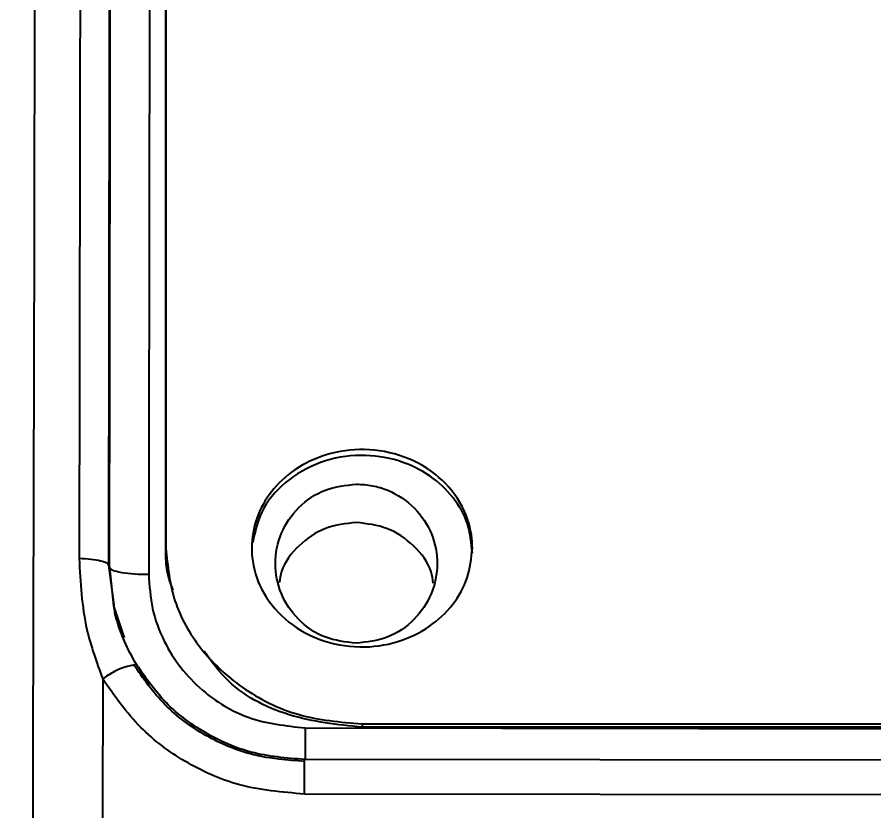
# Model space of a CAD drawing. Header units: millimetres. Extents: x 2126 to 3741, y 477 to 1658.
# Drawn here: x 2346.98 to 2364.46, y 1366.21 to 1382.4 of the extents above; entities that cross this region are included whole.
import ezdxf

# ---------------------------------------------------------------- set-up
doc = ezdxf.new("R2010")
doc.units = ezdxf.units.MM
doc.layers.add('AM_5', color=3, linetype='Continuous', lineweight=25)
doc.styles.add('SLDTEXTSTYLE1', font='txt.shx', dxfattribs={"width": 0.7, "bigfont": 'gbcbig.shx'})
doc.dimstyles.new('SLDDIMSTYLE12$0', dxfattribs={"dimtxt": 12, "dimasz": 10, "dimexe": 0, "dimexo": 0.0625, "dimgap": 0.875, "dimtad": 1, "dimdec": 1, "dimlfac": 1.8, "dimrnd": 1e-09, "dimzin": 12, "dimdsep": 46, "dimtxsty": 'SLDTEXTSTYLE1', "dimcen": 0.09, "dimdle": 8.16, "dimclrd": 3, "dimclre": 3, "dimadec": 0, "dimazin": 3, "dimtfac": 1, "dimtdec": 1, "dimtofl": 0, "dimtmove": 0, "dimatfit": 3, "dimfxl": 0, "dimfrac": 2, "dimtolj": 1, "dimlwd": 5, "dimlwe": 5, "dimarcsym": 0})

# ---------------------------------------------------------------- blocks, each defined once
blk = doc.blocks.new('*D20')
at = {"layer": 'AM_5', "color": 3, "lineweight": 5, "transparency": 16777216}
blk.add_line((2548.033, 1555.7), (2264.196, 1555.7), dxfattribs=at)
at = {"layer": 'AM_5', "color": 3, "linetype": 'Continuous', "lineweight": 5, "transparency": 16777216}
for p, q in [((2264.196, 1545.7), (2264.196, 1266.959)), ((2595.101, 1256.959), (2264.196, 1256.959))]:
    blk.add_line(p, q, dxfattribs=at)
at = {"layer": 'AM_5', "color": 3, "transparency": 16777216}
for points in [[(2262.529, 1545.7), (2265.863, 1545.7), (2264.196, 1555.7)], [(2262.529, 1266.959), (2265.863, 1266.959), (2264.196, 1256.959)]]:
    blk.add_solid(points, dxfattribs=at)
at = {"layer": 'Defpoints', "color": 0, "transparency": 16777216}
for p in [(2548.096, 1555.7), (2264.196, 1256.959), (2595.163, 1256.959)]:
    blk.add_point(p, dxfattribs=at)
at = {"layer": 'AM_5', "color": 0, "transparency": 16777216, "insert": (2257.321, 1403.647), "char_height": 12, "attachment_point": 5, "rotation": 90, "style": 'SLDTEXTSTYLE1'}
blk.add_mtext('\\A1;350', dxfattribs=at)

msp = doc.modelspace()

# ---------------------------------------------------------------- linework, layer by layer
at = {"color": 7, "linetype": 'Continuous', "lineweight": 25}
for p, q in [((2350.019, 1371.471), (2350.019, 1371.572)), ((2348.855, 1371.221), (2348.869, 1371.172)), ((2348.958, 1370.458), (2348.855, 1371.221)), ((2348.869, 1371.172), (2348.947, 1370.392)), ((2348.947, 1370.392), (2349.168, 1369.741)), ((2349.46, 1369.138), (2349.677, 1368.788)), ((2349.901, 1368.547), (2349.902, 1368.575)), ((2354.019, 1367.984), (2389.788, 1367.985)), ((2354.019, 1367.984), (2354.019, 1367.916)), ((2352.859, 1367.903), (2389.596, 1367.852)), ((2389.689, 1367.916), (2354.019, 1367.916)), ((2352.846, 1367.257), (2352.843, 1367.257)), ((2388.229, 1367.21), (2352.846, 1367.26)), ((2385.668, 1366.507), (2352.845, 1366.553))]:
    msp.add_line(p, q, dxfattribs=at)
at = {"color": 7, "linetype": 'Continuous', "lineweight": 25, "flags": 128}
for points in [[(2347.268, 1346.262), (2347.279, 1351.545), (2347.291, 1356.855), (2347.302, 1362.168), (2347.313, 1367.459), (2347.325, 1372.705), (2347.336, 1377.882), (2347.347, 1382.965), (2347.357, 1387.931), (2347.367, 1392.759), (2347.377, 1397.425), (2347.387, 1401.908)], [(2348.731, 1368.9), (2348.719, 1363.451), (2348.707, 1357.973), (2348.696, 1352.493), (2348.684, 1347.037), (2348.672, 1341.632), (2348.661, 1336.307), (2348.65, 1331.085), (2348.639, 1325.994)], [(2352.859, 1367.903), (2352.859, 1367.755), (2352.858, 1367.617), (2352.858, 1367.493), (2352.858, 1367.387), (2352.858, 1367.304), (2352.858, 1367.26)], [(2352.845, 1366.553), (2352.845, 1366.703), (2352.845, 1366.845), (2352.846, 1366.972), (2352.846, 1367.08), (2352.846, 1367.166), (2352.846, 1367.225), (2352.846, 1367.255), (2352.846, 1367.26)]]:
    msp.add_lwpolyline(points, dxfattribs=at)
at = {"color": 7, "linetype": 'Continuous', "lineweight": 25}
msp.add_arc((2349.619, 1367.767), 1.44, 98.0719, 128.1126, dxfattribs=at)
for points, knots in [([(2350.018, 1436.372), (2350.018, 1436.268), (2350.018, 1435.747), (2350.018, 1434.38), (2350.018, 1432.22), (2350.018, 1429.602), (2350.018, 1427.139), (2350.018, 1423.632), (2350.018, 1420.489), (2350.018, 1416.173), (2350.019, 1411.486), (2350.019, 1406.354), (2350.019, 1400.931), (2350.019, 1396.372), (2350.019, 1390.449), (2350.019, 1385.544), (2350.019, 1378.865), (2350.019, 1374.572), (2350.019, 1371.571)], [0, 0, 0, 0, 0.020124, 0.100733, 0.181328, 0.221587, 0.302184, 0.342442, 0.423039, 0.463298, 0.543894, 0.624491, 0.664749, 0.745346, 0.785604, 0.8662, 0.906458, 1, 1, 1, 1]), ([(2348.349, 1435.424), (2348.35, 1435.452), (2348.35, 1435.541), (2348.349, 1434.554), (2348.346, 1432.541), (2348.341, 1429.479), (2348.336, 1426.09), (2348.331, 1422.753), (2348.326, 1419.683), (2348.32, 1416.04), (2348.314, 1411.769), (2348.307, 1407.124), (2348.299, 1402.177), (2348.291, 1397.006), (2348.282, 1391.322), (2348.272, 1385.125), (2348.261, 1378.441), (2348.254, 1373.75), (2348.25, 1371.356)], [0, 0, 0, 0, 0.039342, 0.122943, 0.206183, 0.289063, 0.371582, 0.416612, 0.465601, 0.518547, 0.575452, 0.636313, 0.690059, 0.746552, 0.805793, 0.867782, 0.932518, 1, 1, 1, 1]), ([(2348.855, 1371.221), (2348.859, 1374.52), (2348.868, 1381.119), (2348.881, 1390.549), (2348.893, 1399.429), (2348.904, 1407.587), (2348.914, 1414.887), (2348.922, 1421.205), (2348.929, 1426.429), (2348.934, 1430.477), (2348.937, 1432.881), (2348.938, 1434.195), (2348.939, 1434.516), (2348.939, 1434.677)], [0, 0, 0, 0, 0.0981345, 0.196269, 0.2944034, 0.3925379, 0.4906723, 0.5888066, 0.686941, 0.7850753, 0.8832097, 0.9416048, 1, 1, 1, 1]), ([(2348.869, 1371.172), (2348.872, 1373.558), (2348.879, 1378.264), (2348.888, 1385.014), (2348.896, 1391.356), (2348.904, 1397.251), (2348.912, 1402.682), (2348.92, 1408.415), (2348.927, 1414.184), (2348.934, 1419.664), (2348.94, 1424.131), (2348.945, 1427.654), (2348.948, 1430.317), (2348.95, 1432.216), (2348.951, 1433.447), (2348.952, 1433.962), (2348.952, 1434.112), (2348.952, 1434.137)], [0, 0, 0, 0, 0.07139, 0.140843, 0.208359, 0.273937, 0.337578, 0.399281, 0.488173, 0.572709, 0.652888, 0.72871, 0.800173, 0.867277, 0.930021, 0.988406, 1, 1, 1, 1]), ([(2349.75, 1433.354), (2349.75, 1433.261), (2349.75, 1433.091), (2349.75, 1432.643), (2349.749, 1432.103), (2349.748, 1431.427), (2349.747, 1430.619), (2349.746, 1429.679), (2349.745, 1428.608), (2349.743, 1426.898), (2349.739, 1424.212), (2349.734, 1420.062), (2349.728, 1414.846), (2349.72, 1409.239), (2349.713, 1403.562), (2349.705, 1398.095), (2349.697, 1392.082), (2349.688, 1385.534), (2349.678, 1378.491), (2349.671, 1373.549), (2349.668, 1371.035)], [0, 0, 0, 0, 0.037781, 0.069081, 0.100468, 0.131943, 0.163506, 0.195157, 0.226895, 0.258722, 0.330934, 0.408983, 0.49287, 0.582593, 0.645672, 0.711347, 0.779618, 0.850484, 0.923944, 1, 1, 1, 1]), ([(2350.019, 1371.47), (2350.019, 1372.117), (2350.019, 1375.358), (2350.019, 1381.123), (2350.019, 1387.34), (2350.019, 1393.375), (2350.019, 1398.005), (2350.019, 1401.816), (2350.019, 1403.259), (2350.019, 1403.656)], [0, 0, 0, 0, 0.056256, 0.281605, 0.506911, 0.619454, 0.844767, 0.95731, 1, 1, 1, 1]), ([(2356.269, 1371.571), (2356.248, 1371.365), (2356.207, 1370.953), (2355.885, 1370.394), (2355.397, 1369.934), (2354.737, 1369.62), (2353.957, 1369.512), (2353.143, 1369.663), (2352.431, 1370.077), (2351.946, 1370.683), (2351.784, 1371.218), (2351.758, 1371.712), (2351.841, 1372.188), (2352.15, 1372.746), (2352.643, 1373.204), (2353.3, 1373.515), (2354.081, 1373.623), (2354.894, 1373.473), (2355.606, 1373.062), (2356.089, 1372.46), (2356.257, 1371.925), (2356.267, 1371.634), (2356.269, 1371.571)], [0, 0, 0, 0, 0.046276, 0.092718, 0.141712, 0.195186, 0.253683, 0.315262, 0.376916, 0.434375, 0.485818, 0.499994, 0.546246, 0.592694, 0.641795, 0.695152, 0.753509, 0.815387, 0.876849, 0.934145, 0.985724, 1, 1, 1, 1]), ([(2356.269, 1371.47), (2356.249, 1371.672), (2356.208, 1372.076), (2355.891, 1372.625), (2355.41, 1373.078), (2354.755, 1373.391), (2353.975, 1373.504), (2353.155, 1373.36), (2352.44, 1372.951), (2351.939, 1372.361), (2351.836, 1371.898), (2351.789, 1371.687)], [0, 0, 0, 0, 0.0944513, 0.189257, 0.2897017, 0.4001456, 0.521769, 0.6506714, 0.7799067, 0.8996655, 1, 1, 1, 1]), ([(2353.899, 1369.63), (2353.681, 1369.655), (2353.243, 1369.706), (2352.695, 1370.09), (2352.335, 1370.628), (2352.21, 1371.258), (2352.336, 1371.889), (2352.702, 1372.426), (2353.253, 1372.803), (2353.689, 1372.851), (2353.905, 1372.875)], [0, 0, 0, 0, 0.1258291, 0.2535561, 0.3764248, 0.4989128, 0.6236721, 0.747541, 0.8747163, 1, 1, 1, 1]), ([(2353.905, 1372.875), (2354.015, 1372.869), (2354.233, 1372.857), (2354.653, 1372.724), (2355.113, 1372.42), (2355.471, 1371.876), (2355.594, 1371.25), (2355.466, 1370.621), (2355.104, 1370.084), (2354.553, 1369.703), (2354.116, 1369.654), (2353.899, 1369.63)], [0, 0, 0, 0, 0.063647, 0.126728, 0.254765, 0.378014, 0.500896, 0.623844, 0.746999, 0.874414, 1, 1, 1, 1]), ([(2353.904, 1372.092), (2353.687, 1372.068), (2353.254, 1372.02), (2352.716, 1371.643), (2352.387, 1371.227), (2352.343, 1370.939), (2352.33, 1370.861)], [0, 0, 0, 0, 0.296568, 0.593137, 0.889705, 1, 1, 1, 1]), ([(2355.472, 1370.856), (2355.46, 1370.934), (2355.417, 1371.222), (2355.09, 1371.638), (2354.554, 1372.017), (2354.121, 1372.067), (2353.904, 1372.092)], [0, 0, 0, 0, 0.109464, 0.406309, 0.703155, 1, 1, 1, 1]), ([(2350.019, 1371.571), (2350.056, 1371.206), (2350.129, 1370.475), (2350.699, 1369.478), (2351.567, 1368.665), (2352.714, 1368.096), (2353.579, 1368.022), (2354.019, 1367.984)], [0, 0, 0, 0, 0.18467, 0.369999, 0.565857, 0.779451, 1, 1, 1, 1]), ([(2348.25, 1371.356), (2348.275, 1370.869), (2348.318, 1370.028), (2348.608, 1369.234), (2348.731, 1368.9)], [0, 0, 0, 0, 0.578809, 1, 1, 1, 1]), ([(2348.855, 1371.221), (2348.845, 1371.235), (2348.826, 1371.266), (2348.695, 1371.307), (2348.499, 1371.34), (2348.332, 1371.351), (2348.25, 1371.356)], [0, 0, 0, 0, 0.236435, 0.490512, 0.749718, 1, 1, 1, 1]), ([(2350.166, 1370.714), (2350.112, 1370.859), (2350.02, 1371.104), (2350.019, 1371.364), (2350.019, 1371.47)], [0, 0, 0, 0, 0.593259, 1, 1, 1, 1]), ([(2348.869, 1371.172), (2348.883, 1371.155), (2348.914, 1371.119), (2349.101, 1371.073), (2349.366, 1371.041), (2349.57, 1371.037), (2349.668, 1371.035)], [0, 0, 0, 0, 0.241134, 0.500716, 0.759899, 1, 1, 1, 1]), ([(2349.668, 1371.035), (2349.683, 1370.801), (2349.713, 1370.331), (2349.956, 1369.685), (2350.305, 1369.12), (2350.854, 1368.552), (2351.703, 1368.026), (2352.463, 1367.945), (2352.859, 1367.903)], [0, 0, 0, 0, 0.143067, 0.286609, 0.415374, 0.544382, 0.763169, 1, 1, 1, 1]), ([(2349.417, 1369.193), (2349.331, 1369.35), (2349.182, 1369.622), (2349.064, 1369.946), (2349.014, 1370.113), (2349.001, 1370.158), (2348.997, 1370.172), (2348.971, 1370.267), (2348.964, 1370.363), (2348.958, 1370.458)], [0, 0, 0, 0, 0.397048, 0.683244, 0.759352, 0.780646, 0.787103, 0.790766, 1, 1, 1, 1]), ([(2354.019, 1367.916), (2353.519, 1367.968), (2352.516, 1368.074), (2351.36, 1368.68), (2350.934, 1369.278), (2350.801, 1369.465)], [0, 0, 0, 0, 0.406708, 0.814485, 1, 1, 1, 1]), ([(2352.846, 1367.218), (2352.495, 1367.245), (2351.792, 1367.298), (2350.814, 1367.716), (2349.955, 1368.341), (2349.555, 1368.913), (2349.354, 1369.199)], [0, 0, 0, 0, 0.250073, 0.500024, 0.749959, 1, 1, 1, 1]), ([(2352.843, 1367.257), (2352.477, 1367.286), (2351.788, 1367.342), (2350.821, 1367.763), (2349.999, 1368.365), (2349.606, 1368.924), (2349.417, 1369.193)], [0, 0, 0, 0, 0.266066, 0.500454, 0.760276, 1, 1, 1, 1]), ([(2352.845, 1366.553), (2352.39, 1366.591), (2351.535, 1366.662), (2350.402, 1367.179), (2349.431, 1367.899), (2348.973, 1368.554), (2348.731, 1368.9)], [0, 0, 0, 0, 0.2747244, 0.5156261, 0.7443937, 1, 1, 1, 1])]:
    msp.add_open_spline(points, degree=3, knots=knots, dxfattribs=at)

# ---------------------------------------------------------------- dimensions: what is measured, and where the dimension line sits
at = {"layer": 'AM_5'}
dim = msp.add_linear_dim(base=(2264.196, 1256.959), p1=(2548.096, 1555.7), p2=(2595.163, 1256.959), angle=90, text='350', dimstyle='SLDDIMSTYLE12$0', override={"dimlfac": 1}, dxfattribs=at)
dim.commit()
dim.dimension.update_dxf_attribs({"geometry": '*D20', "text_midpoint": (2264.196, 1403.647), "dimtype": 160})

doc.saveas('drawing.dxf')
